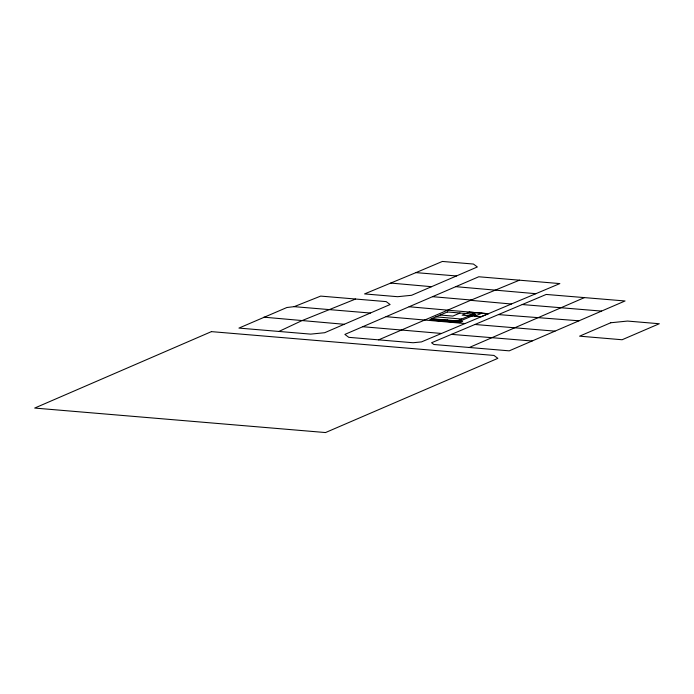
<?xml version="1.0" encoding="UTF-8"?>
<svg xmlns="http://www.w3.org/2000/svg" width="694" height="694" viewBox="0 0 694 694"><rect width="100%" height="100%" fill="white"/><g stroke="black" fill="none" stroke-linecap="round" stroke-linejoin="round"><path stroke-width="1.04" d="M370.353 313.037L294.169 306.653L286.882 307.511L238.944 328.089L278.919 331.446L301.76 320.715L355.562 299.036M519.468 280.176L470.541 300.32L378.638 339.852L348.787 337.336L344.875 334.413L478.765 276.767L559.841 283.586L421.466 341.908L413.069 342.741L378.638 339.852M469.309 347.486L509.223 350.843L625.06 300.97L546.195 294.447L431.573 342.749L433.871 344.493L469.309 347.486L584.4 297.613M415.94 272.621L442.373 261.447L473.429 264.041L477.351 266.964L411.585 295.288L397.584 296.702L364.567 293.918L415.94 272.621L456.452 275.96M432.431 318.754L429.543 319.977L459.749 322.589L462.638 321.365L431.451 318.728M460.035 313.037L452.818 316.091L440.23 315.007M444.646 321.279L447.535 320.055M468.415 315.701L475.633 312.638M474.713 316.247L481.931 313.185M457.06 320.958L473.169 314.165M294.169 306.653L320.68 296.095L386.194 301.612L390.097 304.536L324.671 332.712L310.678 334.126L278.919 331.446M498.405 314.59L579.013 320.793M455.784 286.665L535.855 293.692M409.113 306.748L488.298 313.74M532.107 340.997L451.499 334.361M522.235 304.545L601.551 311.094M474.939 324.48L555.009 331.142M344.224 324.289L263.902 317.175M362.745 326.718L441.497 333.458M432.509 296.676L471.235 300.034M435.901 316.846L461.562 319.058M386.072 316.672L465.041 323.534M390.748 283.074L431.529 286.691M470.541 300.32L511.374 304.015M211.418 331.628L34.7 408.063L325.529 432.553L497.858 358.347L493.963 355.432L211.418 331.628M610.72 322.762L579.594 336.165L622.11 339.748L659.3 323.742L627.497 321.062L610.72 322.762M447.448 311.944L430.974 318.936L459.307 321.383L475.789 314.399L447.448 311.944M469.344 312.1L462.126 315.154L481.003 316.785L488.22 313.731L469.344 312.1"/></g></svg>
